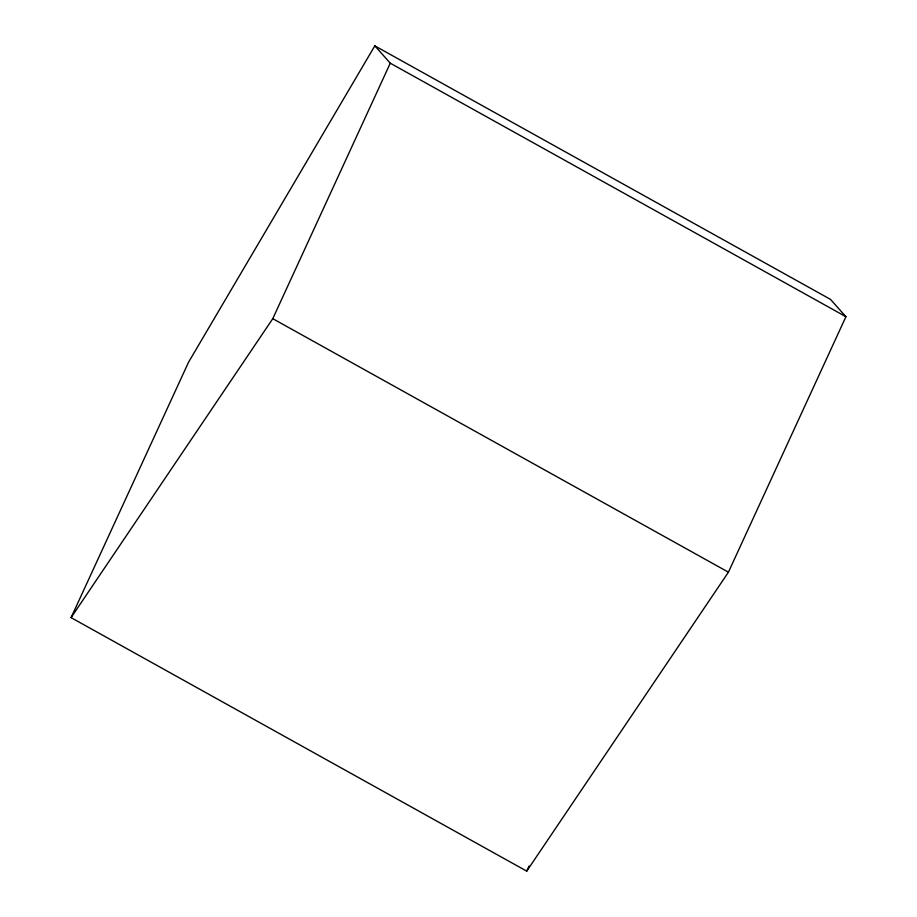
<?xml version="1.0" encoding="UTF-8"?>
<svg xmlns="http://www.w3.org/2000/svg" width="917" height="917" viewBox="0 0 917 917"><rect width="100%" height="100%" fill="white"/><g stroke="black" fill="none" stroke-linecap="round" stroke-linejoin="round"><path stroke-width="1.38" d="M71.079 617.634L188.581 362.158L374.824 45.85L830.47 299.366L845.921 316.709L728.419 572.185L526.725 871.15L71.079 617.634L272.773 318.68L390.275 63.193L374.824 45.85M526.725 871.15L529.109 865.957M390.275 63.193L845.921 316.709M272.773 318.68L728.419 572.185"/></g></svg>
